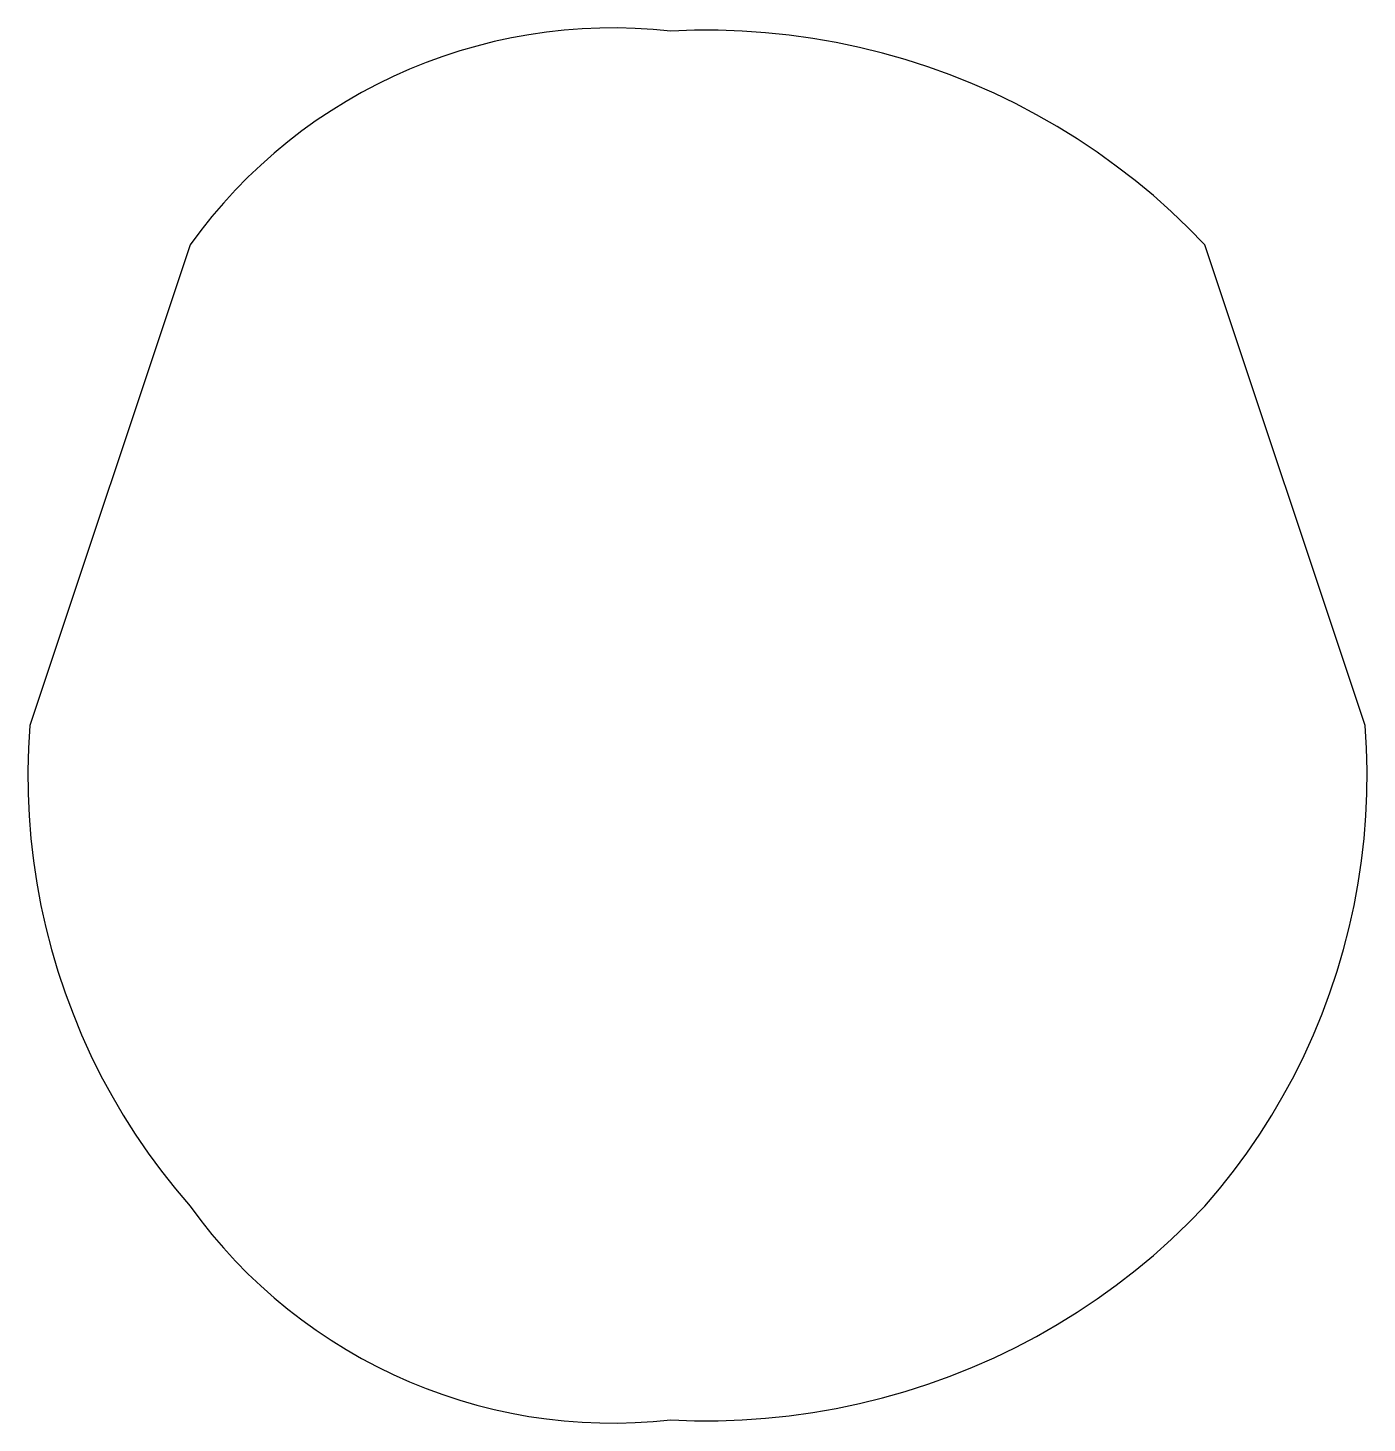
# Model space of a CAD drawing. Header units: millimetres. Extents: x 3033 to 5773, y 123 to 1487.
# Drawn here: x 4301.031 to 4302.324, y 366.963 to 368.309 of the extents above; entities that cross this region are included whole.
import ezdxf

# ---------------------------------------------------------------- set-up
doc = ezdxf.new("R2010")
doc.units = ezdxf.units.MM
doc.header["$MEASUREMENT"] = 0
doc.layers.add('TEX', color=70, linetype='Continuous')

msp = doc.modelspace()

# ---------------------------------------------------------------- linework, layer by layer
at = {"layer": 'TEX'}
for p, q in [((4301.5488, 368.3073), (4301.5318, 368.3054)), ((4301.566, 368.3086), (4301.5488, 368.3073)), ((4301.5831, 368.3093), (4301.566, 368.3086)), ((4301.6003, 368.3095), (4301.5831, 368.3093)), ((4301.6174, 368.309), (4301.6003, 368.3095)), ((4301.6346, 368.308), (4301.6174, 368.309)), ((4301.6517, 368.3064), (4301.6346, 368.308)), ((4301.6746, 368.3072), (4301.6517, 368.3064)), ((4301.6975, 368.3072), (4301.6746, 368.3072)), ((4301.7204, 368.3064), (4301.6975, 368.3072)), ((4301.7432, 368.3048), (4301.7204, 368.3064)), ((4301.4811, 368.2962), (4301.4645, 368.292)), ((4301.4979, 368.2999), (4301.4811, 368.2962)), ((4301.5148, 368.3029), (4301.4979, 368.2999)), ((4301.5318, 368.3054), (4301.5148, 368.3029)), ((4301.766, 368.3025), (4301.7432, 368.3048)), ((4301.7887, 368.2993), (4301.766, 368.3025)), ((4301.8113, 368.2954), (4301.7887, 368.2993)), ((4301.8337, 368.2906), (4301.8113, 368.2954)), ((4301.4317, 368.2819), (4301.4155, 368.276)), ((4301.448, 368.2872), (4301.4317, 368.2819)), ((4301.4645, 368.292), (4301.448, 368.2872)), ((4301.856, 368.2852), (4301.8337, 368.2906)), ((4301.878, 368.2789), (4301.856, 368.2852)), ((4301.8998, 368.2719), (4301.878, 368.2789)), ((4301.3996, 368.2696), (4301.3839, 368.2626)), ((4301.4155, 368.276), (4301.3996, 368.2696)), ((4301.9214, 368.2641), (4301.8998, 368.2719)), ((4301.3685, 368.2551), (4301.3533, 368.2471)), ((4301.3839, 368.2626), (4301.3685, 368.2551)), ((4301.9427, 368.2556), (4301.9214, 368.2641)), ((4301.9636, 368.2464), (4301.9427, 368.2556)), ((4301.3384, 368.2386), (4301.3238, 368.2295)), ((4301.3533, 368.2471), (4301.3384, 368.2386)), ((4301.9843, 368.2364), (4301.9636, 368.2464)), ((4301.3238, 368.2295), (4301.3096, 368.22)), ((4302.0046, 368.2257), (4301.9843, 368.2364)), ((4302.0244, 368.2144), (4302.0046, 368.2257)), ((4301.3096, 368.22), (4301.2956, 368.21)), ((4302.0439, 368.2023), (4302.0244, 368.2144)), ((4301.282, 368.1995), (4301.2688, 368.1885)), ((4301.2956, 368.21), (4301.282, 368.1995)), ((4302.063, 368.1896), (4302.0439, 368.2023)), ((4301.2688, 368.1885), (4301.256, 368.1771)), ((4302.0816, 368.1762), (4302.063, 368.1896)), ((4301.256, 368.1771), (4301.2435, 368.1653)), ((4302.0998, 368.1622), (4302.0816, 368.1762)), ((4301.2435, 368.1653), (4301.2315, 368.1531)), ((4302.1174, 368.1476), (4302.0998, 368.1622)), ((4301.2315, 368.1531), (4301.2199, 368.1404)), ((4302.1345, 368.1324), (4302.1174, 368.1476)), ((4301.2199, 368.1404), (4301.2087, 368.1274)), ((4302.1511, 368.1166), (4302.1345, 368.1324)), ((4301.2087, 368.1274), (4301.198, 368.114)), ((4301.198, 368.114), (4301.1878, 368.1002)), ((4302.1671, 368.1002), (4302.1511, 368.1166)), ((4301.1878, 368.1002), (4301.0331, 367.6363)), ((4302.3218, 367.6363), (4302.1671, 368.1002)), ((4301.0331, 367.6363), (4301.0318, 367.6145)), ((4302.3231, 367.6145), (4302.3218, 367.6363)), ((4301.0318, 367.6145), (4301.0313, 367.5927)), ((4302.3236, 367.5927), (4302.3231, 367.6145)), ((4301.0313, 367.5927), (4301.0315, 367.5708)), ((4302.3234, 367.5708), (4302.3236, 367.5927)), ((4301.0315, 367.5708), (4301.0325, 367.549)), ((4302.3224, 367.549), (4302.3234, 367.5708)), ((4301.0325, 367.549), (4301.0342, 367.5272)), ((4302.3207, 367.5272), (4302.3224, 367.549)), ((4301.0342, 367.5272), (4301.0367, 367.5056)), ((4302.3182, 367.5056), (4302.3207, 367.5272)), ((4301.0367, 367.5056), (4301.0399, 367.484)), ((4302.315, 367.484), (4302.3182, 367.5056)), ((4301.0399, 367.484), (4301.0439, 367.4625)), ((4302.311, 367.4625), (4302.315, 367.484)), ((4301.0439, 367.4625), (4301.0486, 367.4412)), ((4302.3063, 367.4412), (4302.311, 367.4625)), ((4301.0486, 367.4412), (4301.054, 367.42)), ((4302.3008, 367.42), (4302.3063, 367.4412)), ((4301.054, 367.42), (4301.0602, 367.3991)), ((4302.2947, 367.3991), (4302.3008, 367.42)), ((4301.0602, 367.3991), (4301.0671, 367.3784)), ((4302.2878, 367.3784), (4302.2947, 367.3991)), ((4301.0671, 367.3784), (4301.0748, 367.3579)), ((4302.2801, 367.3579), (4302.2878, 367.3784)), ((4301.0748, 367.3579), (4301.0831, 367.3377)), ((4302.2718, 367.3377), (4302.2801, 367.3579)), ((4301.0831, 367.3377), (4301.0921, 367.3178)), ((4302.2628, 367.3178), (4302.2718, 367.3377)), ((4301.0921, 367.3178), (4301.1018, 367.2983)), ((4302.2531, 367.2983), (4302.2628, 367.3178)), ((4301.1018, 367.2983), (4301.1122, 367.2791)), ((4302.2427, 367.2791), (4302.2531, 367.2983)), ((4301.1122, 367.2791), (4301.1232, 367.2602)), ((4302.2317, 367.2602), (4302.2427, 367.2791)), ((4301.1232, 367.2602), (4301.1349, 367.2418)), ((4302.22, 367.2418), (4302.2317, 367.2602)), ((4301.1349, 367.2418), (4301.1472, 367.2237)), ((4302.2077, 367.2237), (4302.22, 367.2418)), ((4301.1472, 367.2237), (4301.1601, 367.2062)), ((4302.1948, 367.2062), (4302.2077, 367.2237)), ((4301.1601, 367.2062), (4301.1736, 367.189)), ((4302.1812, 367.189), (4302.1948, 367.2062)), ((4301.1736, 367.189), (4301.1878, 367.1724)), ((4302.1671, 367.1724), (4302.1812, 367.189)), ((4301.1878, 367.1724), (4301.198, 367.1586)), ((4302.1511, 367.156), (4302.1671, 367.1724)), ((4301.198, 367.1586), (4301.2087, 367.1452)), ((4302.1345, 367.1402), (4302.1511, 367.156)), ((4301.2087, 367.1452), (4301.2199, 367.1321)), ((4302.1174, 367.1249), (4302.1345, 367.1402)), ((4301.2199, 367.1321), (4301.2315, 367.1195)), ((4302.0998, 367.1103), (4302.1174, 367.1249)), ((4301.2315, 367.1195), (4301.2435, 367.1072)), ((4301.2435, 367.1072), (4301.256, 367.0954)), ((4302.0816, 367.0963), (4302.0998, 367.1103)), ((4301.256, 367.0954), (4301.2688, 367.084)), ((4302.063, 367.083), (4302.0816, 367.0963)), ((4301.2688, 367.084), (4301.282, 367.0731)), ((4302.0439, 367.0702), (4302.063, 367.083)), ((4301.282, 367.0731), (4301.2956, 367.0626)), ((4302.0244, 367.0582), (4302.0439, 367.0702)), ((4301.2956, 367.0626), (4301.3096, 367.0526)), ((4302.0046, 367.0468), (4302.0244, 367.0582)), ((4301.3096, 367.0526), (4301.3238, 367.043)), ((4301.3238, 367.043), (4301.3384, 367.034)), ((4301.9843, 367.0361), (4302.0046, 367.0468)), ((4301.3384, 367.034), (4301.3533, 367.0255)), ((4301.9636, 367.0262), (4301.9843, 367.0361)), ((4301.3533, 367.0255), (4301.3685, 367.0174)), ((4301.3685, 367.0174), (4301.3839, 367.0099)), ((4301.9214, 367.0084), (4301.9427, 367.0169)), ((4301.9427, 367.0169), (4301.9636, 367.0262)), ((4301.3839, 367.0099), (4301.3996, 367.0029)), ((4301.3996, 367.0029), (4301.4155, 366.9965)), ((4301.878, 366.9936), (4301.8998, 367.0007)), ((4301.8998, 367.0007), (4301.9214, 367.0084)), ((4301.4155, 366.9965), (4301.4317, 366.9906)), ((4301.4317, 366.9906), (4301.448, 366.9853)), ((4301.8337, 366.9819), (4301.856, 366.9874)), ((4301.856, 366.9874), (4301.878, 366.9936)), ((4301.448, 366.9853), (4301.4645, 366.9805)), ((4301.4645, 366.9805), (4301.4811, 366.9763)), ((4301.4811, 366.9763), (4301.4979, 366.9727)), ((4301.4979, 366.9727), (4301.5148, 366.9696)), ((4301.766, 366.9701), (4301.7887, 366.9732)), ((4301.7887, 366.9732), (4301.8113, 366.9772)), ((4301.8113, 366.9772), (4301.8337, 366.9819)), ((4301.5148, 366.9696), (4301.5318, 366.9672)), ((4301.5318, 366.9672), (4301.5488, 366.9653)), ((4301.5488, 366.9653), (4301.566, 366.9639)), ((4301.566, 366.9639), (4301.5831, 366.9632)), ((4301.5831, 366.9632), (4301.6003, 366.9631)), ((4301.6003, 366.9631), (4301.6174, 366.9635)), ((4301.6174, 366.9635), (4301.6346, 366.9646)), ((4301.6346, 366.9646), (4301.6517, 366.9662)), ((4301.6517, 366.9662), (4301.6746, 366.9654)), ((4301.6746, 366.9654), (4301.6975, 366.9654)), ((4301.6975, 366.9654), (4301.7204, 366.9661)), ((4301.7204, 366.9661), (4301.7432, 366.9677)), ((4301.7432, 366.9677), (4301.766, 366.9701))]:
    msp.add_line(p, q, dxfattribs=at)

doc.saveas('drawing.dxf')
